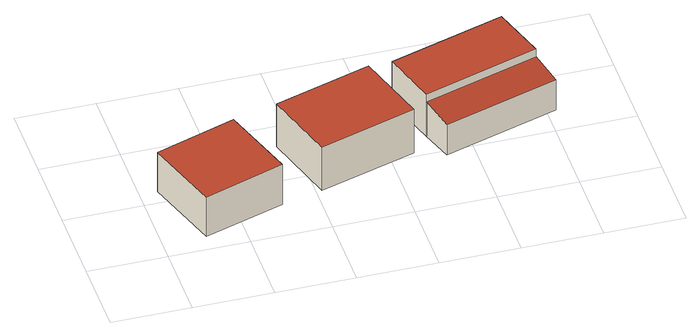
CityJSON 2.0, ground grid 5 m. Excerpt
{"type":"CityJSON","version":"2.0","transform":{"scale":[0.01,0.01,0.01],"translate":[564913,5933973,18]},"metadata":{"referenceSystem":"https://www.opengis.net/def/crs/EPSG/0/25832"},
"CityObjects":{
"building1":{"type":"Building","attributes":{"Grundfläche 2D":"27.339971","Grundhöhe NN":"18.629"},"geometry":[{"type":"Solid","lod":"3","boundaries":[[[[0,1,2,3]],[[4,5,3,2]],[[5,6,0,3]],[[6,7,1,0]],[[7,4,2,1]],[[7,6,5,4]]]],"semantics":{"surfaces":[{"type":"RoofSurface"},{"type":"WallSurface"},{"type":"GroundSurface"}],"values":[[0,1,1,1,1,2]]}}]},
"building2":{"type":"Building","attributes":{"Grundfläche 2D":"31.399018","Grundhöhe NN":"18.443"},"geometry":[{"type":"Solid","lod":"3","boundaries":[[[[8,9,10,11]],[[12,13,11,10]],[[13,14,8,11]],[[14,15,9,8]],[[15,12,10,9]],[[15,14,13,12]]]],"semantics":{"surfaces":[{"type":"RoofSurface"},{"type":"WallSurface"},{"type":"GroundSurface"}],"values":[[0,1,1,1,1,2]]}}]},
"building3":{"type":"Building","attributes":{"Grundfläche 2D":"28.228453","Grundhöhe NN":"18.181"},"geometry":[{"type":"Solid","lod":"3","boundaries":[[[[16,17,18,19]],[[20,21,19,18]],[[21,22,16,19]],[[22,23,17,16]],[[23,20,18,17]],[[23,22,21,20]]]],"semantics":{"surfaces":[{"type":"RoofSurface"},{"type":"WallSurface"},{"type":"GroundSurface"}],"values":[[0,1,1,1,1,2]]}}]},
"building4":{"type":"Building","attributes":{"Grundfläche 2D":"16.118529","Grundhöhe NN":"18.203"},"geometry":[{"type":"Solid","lod":"3","boundaries":[[[[24,25,26,27]],[[28,29,27,26]],[[29,30,24,27]],[[30,31,25,24]],[[31,28,26,25]],[[31,30,29,28]]]],"semantics":{"surfaces":[{"type":"RoofSurface"},{"type":"WallSurface"},{"type":"GroundSurface"}],"values":[[0,1,1,1,1,2]]}}]}
},
"vertices":[
[758,228,362],[603,715,362],[94,552,354],[249,65,354],[94,552,63],[249,65,63],[758,228,63],[603,715,63],
[1499,969,369],[884,784,362],[1025,316,362],[1639,500,369],[1025,316,44],[1639,500,44],[1499,969,44],[884,784,44],
[2494,889,332],[2385,1241,332],[1653,1012,332],[1762,661,332],[1653,1012,18],[1762,661,18],[2494,889,18],[2385,1241,18],
[1825,460,242],[2557,688,242],[2494,889,279],[1762,661,279],[2494,889,20],[1762,661,20],[1825,460,20],[2557,688,20]
]}
